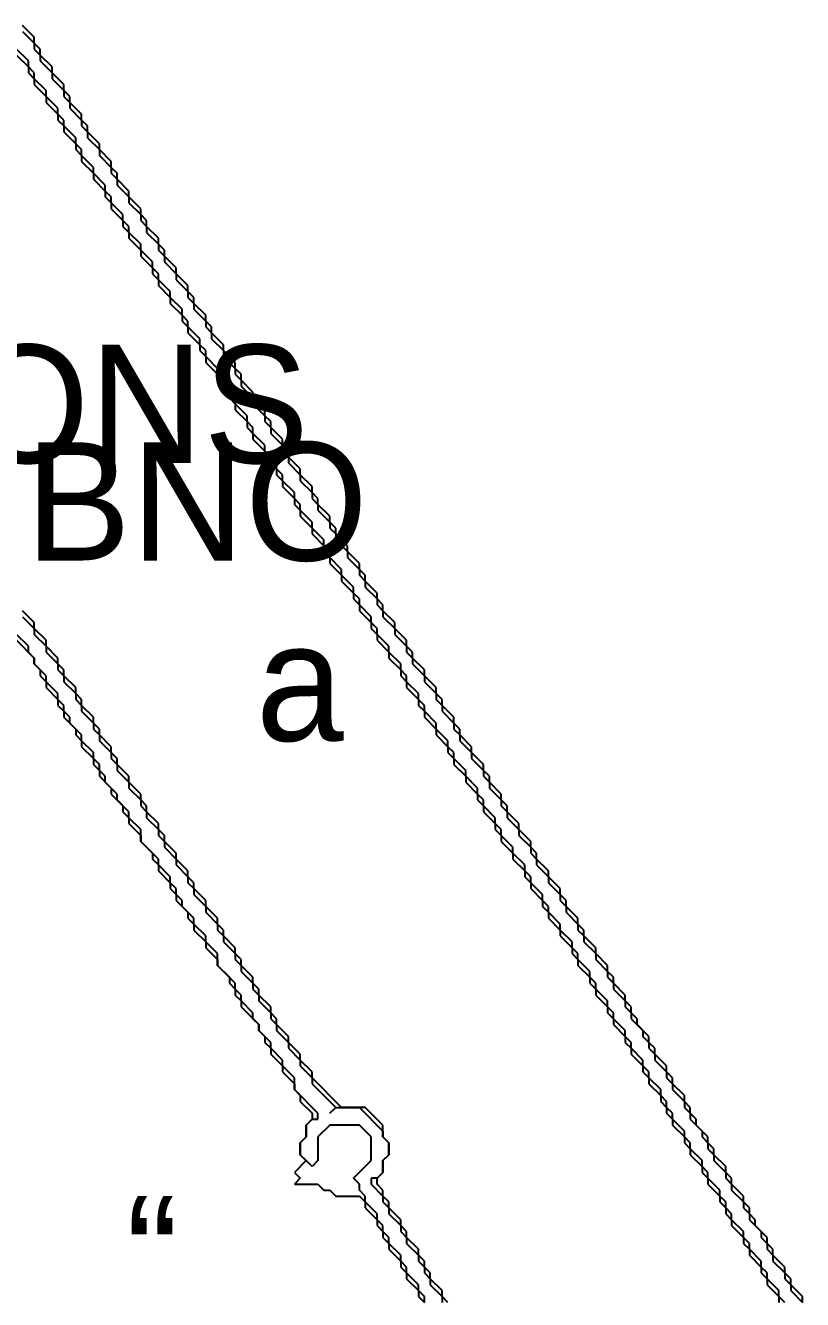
# Model space of a CAD drawing. Header units: metres. Extents: x 7 to 3931, y 6 to 2277.
# Drawn here: x 1727.5 to 1859, y 1526.5 to 1742 of the extents above; entities that cross this region are included whole.
import ezdxf

# ---------------------------------------------------------------- set-up
doc = ezdxf.new("R2010")
doc.units = ezdxf.units.M

msp = doc.modelspace()

# ---------------------------------------------------------------- linework, layer by layer
for p, q in [((1729, 1740), (1727, 1742)), ((1727, 1741), (1729, 1739)), ((1729, 1739), (1729, 1740)), ((1728, 1736), (1726, 1738)), ((1726, 1737), (1728, 1735)), ((1730, 1738), (1729, 1739)), ((1729, 1739), (1729, 1738)), ((1729, 1738), (1730, 1737)), ((1730, 1737), (1730, 1738)), ((1732, 1735), (1730, 1737)), ((1730, 1737), (1730, 1736)), ((1728, 1735), (1728, 1736)), ((1728, 1735), (1728, 1734)), ((1729, 1734), (1728, 1735)), ((1730, 1736), (1732, 1734)), ((1732, 1734), (1732, 1735)), ((1728, 1734), (1729, 1733)), ((1729, 1733), (1729, 1734)), ((1729, 1733), (1729, 1732)), ((1731, 1731), (1729, 1733)), ((1734, 1732), (1732, 1734)), ((1732, 1734), (1732, 1733)), ((1732, 1733), (1734, 1731)), ((1729, 1732), (1731, 1730)), ((1731, 1730), (1731, 1731)), ((1734, 1731), (1734, 1732)), ((1735, 1730), (1734, 1731)), ((1734, 1731), (1734, 1730)), ((1731, 1730), (1731, 1729)), ((1733, 1728), (1731, 1730)), ((1731, 1729), (1733, 1727)), ((1734, 1730), (1735, 1729)), ((1735, 1729), (1735, 1730)), ((1737, 1727), (1735, 1729)), ((1735, 1729), (1735, 1728)), ((1733, 1727), (1733, 1728)), ((1733, 1727), (1733, 1726)), ((1734, 1726), (1733, 1727)), ((1735, 1728), (1737, 1726)), ((1737, 1726), (1737, 1727)), ((1733, 1726), (1734, 1725)), ((1734, 1725), (1734, 1726)), ((1734, 1725), (1734, 1724)), ((1736, 1723), (1734, 1725)), ((1734, 1724), (1736, 1722)), ((1738, 1725), (1737, 1726)), ((1737, 1726), (1737, 1725)), ((1737, 1725), (1738, 1724)), ((1738, 1724), (1738, 1725)), ((1740, 1722), (1738, 1724)), ((1738, 1724), (1738, 1723)), ((1736, 1722), (1736, 1723)), ((1736, 1722), (1736, 1721)), ((1737, 1721), (1736, 1722)), ((1738, 1723), (1740, 1721)), ((1740, 1721), (1740, 1722)), ((1736, 1721), (1737, 1720)), ((1737, 1720), (1737, 1721)), ((1737, 1720), (1737, 1719)), ((1739, 1718), (1737, 1720)), ((1742, 1719), (1740, 1721)), ((1740, 1721), (1740, 1720)), ((1740, 1720), (1742, 1718)), ((1737, 1719), (1739, 1717)), ((1739, 1717), (1739, 1718)), ((1742, 1718), (1742, 1719)), ((1743, 1717), (1742, 1718)), ((1742, 1718), (1742, 1717)), ((1739, 1717), (1739, 1716)), ((1741, 1715), (1739, 1717)), ((1739, 1716), (1741, 1714)), ((1742, 1717), (1743, 1716)), ((1743, 1716), (1743, 1717)), ((1745, 1714), (1743, 1716)), ((1743, 1716), (1743, 1715)), ((1741, 1714), (1741, 1715)), ((1741, 1714), (1741, 1713)), ((1742, 1713), (1741, 1714)), ((1743, 1715), (1745, 1713)), ((1745, 1713), (1745, 1714)), ((1741, 1713), (1742, 1712)), ((1742, 1712), (1742, 1713)), ((1742, 1712), (1742, 1711)), ((1744, 1710), (1742, 1712)), ((1747, 1711), (1745, 1713)), ((1745, 1713), (1745, 1712)), ((1745, 1712), (1747, 1710)), ((1742, 1711), (1744, 1709)), ((1744, 1709), (1744, 1710)), ((1744, 1709), (1744, 1708)), ((1745, 1708), (1744, 1709)), ((1747, 1710), (1747, 1711)), ((1748, 1709), (1747, 1710)), ((1747, 1710), (1747, 1709)), ((1747, 1709), (1748, 1708)), ((1748, 1708), (1748, 1709)), ((1744, 1708), (1745, 1707)), ((1745, 1707), (1745, 1708)), ((1745, 1707), (1745, 1706)), ((1747, 1705), (1745, 1707)), ((1750, 1706), (1748, 1708)), ((1748, 1708), (1748, 1707)), ((1748, 1707), (1750, 1705)), ((1745, 1706), (1747, 1704)), ((1747, 1704), (1747, 1705)), ((1750, 1705), (1750, 1706)), ((1751, 1704), (1750, 1705)), ((1750, 1705), (1750, 1704)), ((1747, 1704), (1747, 1703)), ((1749, 1702), (1747, 1704)), ((1747, 1703), (1749, 1701)), ((1750, 1704), (1751, 1703)), ((1751, 1703), (1751, 1704)), ((1753, 1701), (1751, 1703)), ((1751, 1703), (1751, 1702)), ((1749, 1701), (1749, 1702)), ((1749, 1701), (1749, 1700)), ((1750, 1700), (1749, 1701)), ((1751, 1702), (1753, 1700)), ((1753, 1700), (1753, 1701)), ((1749, 1700), (1750, 1699)), ((1750, 1699), (1750, 1700)), ((1750, 1699), (1750, 1698)), ((1752, 1697), (1750, 1699)), ((1755, 1698), (1753, 1700)), ((1753, 1700), (1753, 1699)), ((1753, 1699), (1755, 1697)), ((1750, 1698), (1752, 1696)), ((1752, 1696), (1752, 1697)), ((1752, 1696), (1752, 1695)), ((1754, 1694), (1752, 1696)), ((1755, 1697), (1755, 1698)), ((1756, 1696), (1755, 1697)), ((1755, 1697), (1755, 1696)), ((1755, 1696), (1756, 1695)), ((1756, 1695), (1756, 1696)), ((1752, 1695), (1754, 1693)), ((1754, 1693), (1754, 1694)), ((1758, 1693), (1756, 1695)), ((1756, 1695), (1756, 1694)), ((1756, 1694), (1758, 1692)), ((1754, 1693), (1754, 1692)), ((1755, 1692), (1754, 1693)), ((1754, 1692), (1755, 1691)), ((1755, 1691), (1755, 1692)), ((1758, 1692), (1758, 1693)), ((1759, 1691), (1758, 1692)), ((1758, 1692), (1758, 1691)), ((1755, 1691), (1755, 1690)), ((1757, 1689), (1755, 1691)), ((1755, 1690), (1757, 1688)), ((1758, 1691), (1759, 1690)), ((1759, 1690), (1759, 1691)), ((1761, 1688), (1759, 1690)), ((1759, 1690), (1759, 1689)), ((1757, 1688), (1757, 1689)), ((1757, 1688), (1757, 1687)), ((1758, 1687), (1757, 1688)), ((1759, 1689), (1761, 1687)), ((1761, 1687), (1761, 1688)), ((1757, 1687), (1758, 1686)), ((1758, 1686), (1758, 1687)), ((1758, 1686), (1758, 1685)), ((1760, 1684), (1758, 1686)), ((1763, 1685), (1761, 1687)), ((1761, 1687), (1761, 1686)), ((1761, 1686), (1763, 1684)), ((1758, 1685), (1760, 1683)), ((1760, 1683), (1760, 1684)), ((1763, 1684), (1763, 1685)), ((1764, 1683), (1763, 1684)), ((1763, 1684), (1763, 1683)), ((1760, 1683), (1760, 1682)), ((1762, 1681), (1760, 1683)), ((1760, 1682), (1762, 1680)), ((1762, 1680), (1762, 1681)), ((1763, 1683), (1764, 1682)), ((1764, 1682), (1764, 1683)), ((1766, 1680), (1764, 1682)), ((1764, 1682), (1764, 1681)), ((1764, 1681), (1766, 1679)), ((1762, 1680), (1762, 1679)), ((1763, 1679), (1762, 1680)), ((1762, 1679), (1763, 1678)), ((1763, 1678), (1763, 1679)), ((1766, 1679), (1766, 1680)), ((1768, 1677), (1766, 1679)), ((1766, 1679), (1766, 1678)), ((1763, 1678), (1763, 1677)), ((1765, 1676), (1763, 1678)), ((1763, 1677), (1765, 1675)), ((1766, 1678), (1768, 1676)), ((1768, 1676), (1768, 1677)), ((1765, 1675), (1765, 1676)), ((1765, 1675), (1765, 1674)), ((1766, 1674), (1765, 1675)), ((1769, 1675), (1768, 1676)), ((1768, 1676), (1768, 1675)), ((1768, 1675), (1769, 1674)), ((1769, 1674), (1769, 1675)), ((1765, 1674), (1766, 1673)), ((1766, 1673), (1766, 1674)), ((1766, 1673), (1766, 1672)), ((1768, 1671), (1766, 1673)), ((1771, 1672), (1769, 1674)), ((1769, 1674), (1769, 1673)), ((1769, 1673), (1771, 1671)), ((1766, 1672), (1768, 1670)), ((1768, 1670), (1768, 1671)), ((1771, 1671), (1771, 1672)), ((1772, 1670), (1771, 1671)), ((1771, 1671), (1771, 1670)), ((1768, 1670), (1768, 1669)), ((1770, 1668), (1768, 1670)), ((1768, 1669), (1770, 1667)), ((1770, 1667), (1770, 1668)), ((1771, 1670), (1772, 1669)), ((1772, 1669), (1772, 1670)), ((1774, 1667), (1772, 1669)), ((1772, 1669), (1772, 1668)), ((1772, 1668), (1774, 1666)), ((1770, 1667), (1770, 1666)), ((1771, 1666), (1770, 1667)), ((1770, 1666), (1771, 1665)), ((1771, 1665), (1771, 1666)), ((1774, 1666), (1774, 1667)), ((1776, 1664), (1774, 1666)), ((1774, 1666), (1774, 1665)), ((1771, 1665), (1771, 1664)), ((1773, 1663), (1771, 1665)), ((1771, 1664), (1773, 1662)), ((1774, 1665), (1776, 1663)), ((1776, 1663), (1776, 1664)), ((1773, 1662), (1773, 1663)), ((1773, 1662), (1773, 1661)), ((1774, 1661), (1773, 1662)), ((1777, 1662), (1776, 1663)), ((1776, 1663), (1776, 1662)), ((1776, 1662), (1777, 1661)), ((1777, 1661), (1777, 1662)), ((1773, 1661), (1774, 1660)), ((1774, 1660), (1774, 1661)), ((1774, 1660), (1774, 1659)), ((1776, 1658), (1774, 1660)), ((1779, 1659), (1777, 1661)), ((1777, 1661), (1777, 1660)), ((1777, 1660), (1779, 1658)), ((1774, 1659), (1776, 1657)), ((1776, 1657), (1776, 1658)), ((1779, 1658), (1779, 1659)), ((1780, 1657), (1779, 1658)), ((1779, 1658), (1779, 1657)), ((1776, 1657), (1776, 1656)), ((1778, 1655), (1776, 1657)), ((1776, 1656), (1778, 1654)), ((1779, 1657), (1780, 1656)), ((1780, 1656), (1780, 1657)), ((1782, 1654), (1780, 1656)), ((1780, 1656), (1780, 1655)), ((1778, 1654), (1778, 1655)), ((1778, 1654), (1778, 1653)), ((1779, 1653), (1778, 1654)), ((1778, 1653), (1779, 1652)), ((1779, 1652), (1779, 1653)), ((1780, 1655), (1782, 1653)), ((1782, 1653), (1782, 1654)), ((1784, 1651), (1782, 1653)), ((1782, 1653), (1782, 1652)), ((1779, 1652), (1779, 1651)), ((1781, 1650), (1779, 1652)), ((1779, 1651), (1781, 1649)), ((1782, 1652), (1784, 1650)), ((1784, 1650), (1784, 1651)), ((1781, 1649), (1781, 1650)), ((1781, 1649), (1781, 1648)), ((1783, 1647), (1781, 1649)), ((1785, 1649), (1784, 1650)), ((1784, 1650), (1784, 1649)), ((1784, 1649), (1785, 1648)), ((1785, 1648), (1785, 1649)), ((1781, 1648), (1783, 1646)), ((1783, 1646), (1783, 1647)), ((1787, 1646), (1785, 1648)), ((1785, 1648), (1785, 1647)), ((1785, 1647), (1787, 1645)), ((1783, 1646), (1783, 1645)), ((1784, 1645), (1783, 1646)), ((1783, 1645), (1784, 1644)), ((1784, 1644), (1784, 1645)), ((1787, 1645), (1787, 1646)), ((1788, 1644), (1787, 1645)), ((1787, 1645), (1787, 1644)), ((1729, 1641), (1727, 1643)), ((1784, 1644), (1784, 1643)), ((1786, 1642), (1784, 1644)), ((1784, 1643), (1786, 1641)), ((1787, 1644), (1788, 1643)), ((1788, 1643), (1788, 1644)), ((1790, 1641), (1788, 1643)), ((1788, 1643), (1788, 1642)), ((1727, 1642), (1729, 1640)), ((1729, 1640), (1729, 1641)), ((1729, 1640), (1729, 1639)), ((1731, 1638), (1729, 1640)), ((1786, 1641), (1786, 1642)), ((1786, 1641), (1786, 1640)), ((1787, 1640), (1786, 1641)), ((1786, 1640), (1787, 1639)), ((1787, 1639), (1787, 1640)), ((1788, 1642), (1790, 1640)), ((1790, 1640), (1790, 1641)), ((1792, 1638), (1790, 1640)), ((1790, 1640), (1790, 1639)), ((1728, 1637), (1726, 1639)), ((1726, 1638), (1729, 1635)), ((1729, 1639), (1731, 1637)), ((1731, 1637), (1731, 1638)), ((1787, 1639), (1787, 1638)), ((1789, 1637), (1787, 1639)), ((1787, 1638), (1789, 1636)), ((1790, 1639), (1792, 1637)), ((1792, 1637), (1792, 1638)), ((1728, 1636), (1728, 1637)), ((1729, 1635), (1728, 1636)), ((1731, 1637), (1731, 1636)), ((1733, 1635), (1731, 1637)), ((1731, 1636), (1733, 1634)), ((1789, 1636), (1789, 1637)), ((1789, 1636), (1789, 1635)), ((1791, 1634), (1789, 1636)), ((1793, 1636), (1792, 1637)), ((1792, 1637), (1792, 1636)), ((1792, 1636), (1793, 1635)), ((1793, 1635), (1793, 1636)), ((1729, 1634), (1729, 1635)), ((1729, 1635), (1729, 1634)), ((1731, 1632), (1729, 1634)), ((1729, 1634), (1730, 1633)), ((1733, 1634), (1733, 1635)), ((1733, 1634), (1733, 1633)), ((1734, 1633), (1733, 1634)), ((1789, 1635), (1791, 1633)), ((1791, 1633), (1791, 1634)), ((1795, 1633), (1793, 1635)), ((1793, 1635), (1793, 1634)), ((1793, 1634), (1795, 1632)), ((1730, 1633), (1730, 1632)), ((1730, 1632), (1731, 1631)), ((1731, 1631), (1731, 1632)), ((1733, 1633), (1734, 1632)), ((1734, 1632), (1734, 1633)), ((1734, 1632), (1734, 1631)), ((1736, 1630), (1734, 1632)), ((1791, 1633), (1791, 1632)), ((1792, 1632), (1791, 1633)), ((1791, 1632), (1792, 1631)), ((1792, 1631), (1792, 1632)), ((1795, 1632), (1795, 1633)), ((1797, 1630), (1795, 1632)), ((1795, 1632), (1795, 1631)), ((1733, 1629), (1731, 1631)), ((1731, 1631), (1731, 1630)), ((1731, 1630), (1733, 1628)), ((1734, 1631), (1736, 1629)), ((1736, 1629), (1736, 1630)), ((1792, 1631), (1792, 1630)), ((1794, 1629), (1792, 1631)), ((1792, 1630), (1794, 1628)), ((1795, 1631), (1797, 1629)), ((1797, 1629), (1797, 1630)), ((1733, 1628), (1733, 1629)), ((1734, 1627), (1733, 1628)), ((1733, 1628), (1733, 1627)), ((1736, 1629), (1736, 1628)), ((1737, 1628), (1736, 1629)), ((1736, 1628), (1737, 1627)), ((1737, 1627), (1737, 1628)), ((1794, 1628), (1794, 1629)), ((1794, 1628), (1794, 1627)), ((1795, 1627), (1794, 1628)), ((1798, 1628), (1797, 1629)), ((1797, 1629), (1797, 1628)), ((1797, 1628), (1798, 1627)), ((1798, 1627), (1798, 1628)), ((1733, 1627), (1734, 1626)), ((1734, 1626), (1734, 1627)), ((1735, 1625), (1734, 1626)), ((1734, 1626), (1734, 1625)), ((1734, 1625), (1736, 1623)), ((1735, 1624), (1735, 1625)), ((1737, 1627), (1737, 1626)), ((1739, 1625), (1737, 1627)), ((1737, 1626), (1739, 1624)), ((1739, 1624), (1739, 1625)), ((1794, 1627), (1795, 1626)), ((1795, 1626), (1795, 1627)), ((1795, 1626), (1795, 1625)), ((1797, 1624), (1795, 1626)), ((1795, 1625), (1797, 1623)), ((1800, 1625), (1798, 1627)), ((1798, 1627), (1798, 1626)), ((1798, 1626), (1800, 1624)), ((1800, 1624), (1800, 1625)), ((1737, 1622), (1735, 1624)), ((1736, 1623), (1736, 1622)), ((1739, 1624), (1739, 1623)), ((1740, 1623), (1739, 1624)), ((1739, 1623), (1740, 1622)), ((1740, 1622), (1740, 1623)), ((1797, 1623), (1797, 1624)), ((1797, 1623), (1797, 1622)), ((1799, 1621), (1797, 1623)), ((1801, 1623), (1800, 1624)), ((1800, 1624), (1800, 1623)), ((1800, 1623), (1801, 1622)), ((1801, 1622), (1801, 1623)), ((1736, 1622), (1737, 1621)), ((1737, 1621), (1737, 1622)), ((1739, 1619), (1737, 1621)), ((1737, 1621), (1737, 1620)), ((1740, 1622), (1740, 1621)), ((1742, 1620), (1740, 1622)), ((1740, 1621), (1742, 1619)), ((1797, 1622), (1799, 1620)), ((1799, 1620), (1799, 1621)), ((1803, 1620), (1801, 1622)), ((1801, 1622), (1801, 1621)), ((1801, 1621), (1803, 1619)), ((1737, 1620), (1739, 1618)), ((1739, 1618), (1739, 1619)), ((1742, 1619), (1742, 1620)), ((1742, 1619), (1742, 1618)), ((1743, 1618), (1742, 1619)), ((1799, 1620), (1799, 1619)), ((1800, 1619), (1799, 1620)), ((1799, 1619), (1800, 1618)), ((1800, 1618), (1800, 1619)), ((1803, 1619), (1803, 1620)), ((1805, 1617), (1803, 1619)), ((1803, 1619), (1803, 1618)), ((1740, 1617), (1739, 1618)), ((1739, 1618), (1739, 1617)), ((1739, 1617), (1740, 1616)), ((1740, 1616), (1740, 1617)), ((1742, 1618), (1743, 1617)), ((1743, 1617), (1743, 1618)), ((1743, 1617), (1743, 1616)), ((1745, 1615), (1743, 1617)), ((1800, 1618), (1800, 1617)), ((1802, 1616), (1800, 1618)), ((1800, 1617), (1802, 1615)), ((1803, 1618), (1805, 1616)), ((1805, 1616), (1805, 1617)), ((1741, 1615), (1740, 1616)), ((1740, 1616), (1740, 1615)), ((1740, 1615), (1742, 1613)), ((1741, 1614), (1741, 1615)), ((1743, 1616), (1745, 1614)), ((1745, 1614), (1745, 1615)), ((1802, 1615), (1802, 1616)), ((1802, 1615), (1802, 1614)), ((1804, 1613), (1802, 1615)), ((1806, 1615), (1805, 1616)), ((1805, 1616), (1805, 1615)), ((1805, 1615), (1806, 1614)), ((1806, 1614), (1806, 1615)), ((1743, 1612), (1741, 1614)), ((1742, 1613), (1742, 1612)), ((1742, 1612), (1744, 1610)), ((1743, 1611), (1743, 1612)), ((1745, 1614), (1745, 1613)), ((1747, 1612), (1745, 1614)), ((1745, 1613), (1747, 1611)), ((1747, 1611), (1747, 1612)), ((1802, 1614), (1804, 1612)), ((1804, 1612), (1804, 1613)), ((1804, 1612), (1804, 1611)), ((1805, 1611), (1804, 1612)), ((1808, 1612), (1806, 1614)), ((1806, 1614), (1806, 1613)), ((1806, 1613), (1808, 1611)), ((1808, 1611), (1808, 1612)), ((1745, 1609), (1743, 1611)), ((1744, 1610), (1744, 1609)), ((1747, 1611), (1747, 1610)), ((1748, 1610), (1747, 1611)), ((1747, 1610), (1748, 1609)), ((1748, 1609), (1748, 1610)), ((1804, 1611), (1805, 1610)), ((1805, 1610), (1805, 1611)), ((1805, 1610), (1805, 1609)), ((1807, 1608), (1805, 1610)), ((1809, 1610), (1808, 1611)), ((1808, 1611), (1808, 1610)), ((1808, 1610), (1809, 1609)), ((1809, 1609), (1809, 1610)), ((1744, 1609), (1745, 1608)), ((1745, 1608), (1745, 1609)), ((1747, 1606), (1745, 1608)), ((1745, 1608), (1745, 1607)), ((1748, 1609), (1748, 1608)), ((1750, 1607), (1748, 1609)), ((1748, 1608), (1750, 1606)), ((1805, 1609), (1807, 1607)), ((1807, 1607), (1807, 1608)), ((1811, 1607), (1809, 1609)), ((1809, 1609), (1809, 1608)), ((1809, 1608), (1811, 1606)), ((1745, 1607), (1747, 1605)), ((1747, 1604), (1747, 1606)), ((1750, 1606), (1750, 1607)), ((1750, 1606), (1750, 1605)), ((1751, 1605), (1750, 1606)), ((1807, 1607), (1807, 1606)), ((1808, 1606), (1807, 1607)), ((1807, 1606), (1808, 1605)), ((1808, 1605), (1808, 1606)), ((1811, 1606), (1811, 1607)), ((1813, 1604), (1811, 1606)), ((1811, 1606), (1811, 1605)), ((1747, 1605), (1747, 1604)), ((1750, 1601), (1747, 1604)), ((1747, 1604), (1749, 1602)), ((1750, 1605), (1751, 1604)), ((1751, 1604), (1751, 1605)), ((1751, 1604), (1751, 1603)), ((1753, 1602), (1751, 1604)), ((1808, 1605), (1808, 1604)), ((1810, 1603), (1808, 1605)), ((1808, 1604), (1810, 1602)), ((1811, 1605), (1813, 1603)), ((1813, 1603), (1813, 1604)), ((1749, 1602), (1749, 1601)), ((1751, 1603), (1753, 1601)), ((1753, 1601), (1753, 1602)), ((1810, 1602), (1810, 1603)), ((1810, 1602), (1810, 1601)), ((1812, 1600), (1810, 1602)), ((1814, 1602), (1813, 1603)), ((1813, 1603), (1813, 1602)), ((1813, 1602), (1814, 1601)), ((1814, 1601), (1814, 1602)), ((1749, 1601), (1750, 1600)), ((1750, 1600), (1750, 1601)), ((1752, 1598), (1750, 1600)), ((1750, 1600), (1750, 1599)), ((1753, 1601), (1753, 1600)), ((1755, 1599), (1753, 1601)), ((1753, 1600), (1755, 1598)), ((1810, 1601), (1812, 1599)), ((1812, 1599), (1812, 1600)), ((1816, 1599), (1814, 1601)), ((1814, 1601), (1814, 1600)), ((1814, 1600), (1816, 1598)), ((1750, 1599), (1752, 1597)), ((1752, 1597), (1752, 1598)), ((1753, 1596), (1752, 1597)), ((1752, 1597), (1752, 1596)), ((1755, 1598), (1755, 1599)), ((1755, 1598), (1755, 1597)), ((1756, 1597), (1755, 1598)), ((1755, 1597), (1756, 1596)), ((1756, 1596), (1756, 1597)), ((1812, 1599), (1812, 1598)), ((1813, 1598), (1812, 1599)), ((1812, 1598), (1813, 1597)), ((1813, 1597), (1813, 1598)), ((1813, 1597), (1813, 1596)), ((1815, 1595), (1813, 1597)), ((1816, 1598), (1816, 1599)), ((1818, 1596), (1816, 1598)), ((1816, 1598), (1816, 1597)), ((1816, 1597), (1818, 1595)), ((1752, 1596), (1753, 1595)), ((1753, 1595), (1753, 1596)), ((1754, 1594), (1753, 1595)), ((1753, 1595), (1753, 1594)), ((1756, 1596), (1756, 1595)), ((1758, 1594), (1756, 1596)), ((1756, 1595), (1758, 1593)), ((1813, 1596), (1815, 1594)), ((1815, 1594), (1815, 1595)), ((1818, 1595), (1818, 1596)), ((1819, 1594), (1818, 1595)), ((1818, 1595), (1818, 1594)), ((1753, 1594), (1755, 1592)), ((1754, 1593), (1754, 1594)), ((1756, 1591), (1754, 1593)), ((1758, 1593), (1758, 1594)), ((1758, 1593), (1758, 1592)), ((1760, 1591), (1758, 1593)), ((1815, 1594), (1815, 1593)), ((1816, 1593), (1815, 1594)), ((1815, 1593), (1816, 1592)), ((1816, 1592), (1816, 1593)), ((1818, 1594), (1819, 1593)), ((1819, 1593), (1819, 1594)), ((1821, 1591), (1819, 1593)), ((1819, 1593), (1819, 1592)), ((1755, 1592), (1755, 1591)), ((1755, 1591), (1756, 1590)), ((1756, 1590), (1756, 1591)), ((1758, 1592), (1760, 1590)), ((1760, 1590), (1760, 1591)), ((1816, 1592), (1816, 1591)), ((1818, 1590), (1816, 1592)), ((1816, 1591), (1818, 1589)), ((1819, 1592), (1821, 1590)), ((1821, 1590), (1821, 1591)), ((1758, 1588), (1756, 1590)), ((1756, 1590), (1756, 1589)), ((1756, 1589), (1758, 1587)), ((1760, 1590), (1760, 1589)), ((1761, 1589), (1760, 1590)), ((1760, 1589), (1761, 1588)), ((1761, 1588), (1761, 1589)), ((1818, 1589), (1818, 1590)), ((1818, 1589), (1818, 1588)), ((1820, 1587), (1818, 1589)), ((1822, 1589), (1821, 1590)), ((1821, 1590), (1821, 1589)), ((1821, 1589), (1822, 1588)), ((1822, 1588), (1822, 1589)), ((1758, 1587), (1758, 1588)), ((1760, 1585), (1758, 1587)), ((1758, 1587), (1758, 1586)), ((1761, 1588), (1761, 1587)), ((1763, 1586), (1761, 1588)), ((1761, 1587), (1763, 1585)), ((1818, 1588), (1820, 1586)), ((1820, 1586), (1820, 1587)), ((1824, 1586), (1822, 1588)), ((1822, 1588), (1822, 1587)), ((1822, 1587), (1824, 1585)), ((1758, 1586), (1760, 1584)), ((1760, 1583), (1760, 1585)), ((1760, 1584), (1760, 1583)), ((1763, 1585), (1763, 1586)), ((1763, 1585), (1763, 1584)), ((1764, 1584), (1763, 1585)), ((1763, 1584), (1764, 1583)), ((1764, 1583), (1764, 1584)), ((1820, 1586), (1820, 1585)), ((1821, 1585), (1820, 1586)), ((1820, 1585), (1821, 1584)), ((1821, 1584), (1821, 1585)), ((1821, 1584), (1821, 1583)), ((1823, 1582), (1821, 1584)), ((1824, 1585), (1824, 1586)), ((1826, 1583), (1824, 1585)), ((1824, 1585), (1824, 1584)), ((1824, 1584), (1826, 1582)), ((1763, 1580), (1760, 1583)), ((1760, 1583), (1762, 1581)), ((1764, 1583), (1764, 1582)), ((1766, 1581), (1764, 1583)), ((1764, 1582), (1766, 1580)), ((1821, 1583), (1823, 1581)), ((1823, 1581), (1823, 1582)), ((1826, 1582), (1826, 1583)), ((1827, 1581), (1826, 1582)), ((1826, 1582), (1826, 1581)), ((1762, 1581), (1762, 1580)), ((1762, 1580), (1763, 1579)), ((1763, 1579), (1763, 1580)), ((1766, 1580), (1766, 1581)), ((1766, 1580), (1766, 1579)), ((1767, 1579), (1766, 1580)), ((1823, 1581), (1823, 1580)), ((1824, 1580), (1823, 1581)), ((1823, 1580), (1824, 1579)), ((1824, 1579), (1824, 1580)), ((1826, 1581), (1827, 1580)), ((1827, 1580), (1827, 1581)), ((1829, 1578), (1827, 1580)), ((1827, 1580), (1827, 1579)), ((1764, 1578), (1763, 1579)), ((1763, 1579), (1763, 1578)), ((1763, 1578), (1764, 1577)), ((1764, 1577), (1764, 1578)), ((1766, 1579), (1767, 1578)), ((1767, 1578), (1767, 1579)), ((1767, 1578), (1767, 1577)), ((1769, 1576), (1767, 1578)), ((1824, 1579), (1824, 1578)), ((1826, 1577), (1824, 1579)), ((1824, 1578), (1826, 1576)), ((1827, 1579), (1829, 1577)), ((1829, 1577), (1829, 1578)), ((1766, 1575), (1764, 1577)), ((1764, 1577), (1764, 1576)), ((1764, 1576), (1767, 1573)), ((1767, 1577), (1769, 1575)), ((1769, 1575), (1769, 1576)), ((1826, 1576), (1826, 1577)), ((1826, 1576), (1826, 1575)), ((1827, 1575), (1826, 1576)), ((1830, 1576), (1829, 1577)), ((1829, 1577), (1829, 1576)), ((1829, 1576), (1830, 1575)), ((1830, 1575), (1830, 1576)), ((1766, 1574), (1766, 1575)), ((1767, 1573), (1766, 1574)), ((1769, 1575), (1769, 1574)), ((1770, 1574), (1769, 1575)), ((1769, 1574), (1770, 1573)), ((1770, 1573), (1770, 1574)), ((1826, 1575), (1827, 1574)), ((1827, 1574), (1827, 1575)), ((1827, 1574), (1827, 1573)), ((1829, 1572), (1827, 1574)), ((1831, 1574), (1830, 1575)), ((1830, 1575), (1830, 1574)), ((1830, 1574), (1832, 1572)), ((1831, 1573), (1831, 1574)), ((1767, 1572), (1767, 1573)), ((1767, 1573), (1767, 1572)), ((1769, 1570), (1767, 1572)), ((1767, 1572), (1768, 1571)), ((1768, 1571), (1768, 1570)), ((1770, 1573), (1770, 1572)), ((1772, 1571), (1770, 1573)), ((1770, 1572), (1772, 1570)), ((1772, 1570), (1772, 1571)), ((1827, 1573), (1829, 1571)), ((1829, 1571), (1829, 1572)), ((1829, 1571), (1829, 1570)), ((1830, 1570), (1829, 1571)), ((1833, 1571), (1831, 1573)), ((1832, 1572), (1832, 1571)), ((1832, 1571), (1833, 1570)), ((1833, 1570), (1833, 1571)), ((1768, 1570), (1769, 1569)), ((1769, 1569), (1769, 1570)), ((1771, 1567), (1769, 1569)), ((1769, 1569), (1769, 1568)), ((1772, 1570), (1772, 1569)), ((1774, 1568), (1772, 1570)), ((1772, 1569), (1774, 1567)), ((1829, 1570), (1830, 1569)), ((1830, 1569), (1830, 1570)), ((1830, 1569), (1830, 1568)), ((1832, 1567), (1830, 1569)), ((1834, 1569), (1833, 1570)), ((1833, 1570), (1833, 1569)), ((1833, 1569), (1834, 1568)), ((1834, 1568), (1834, 1569)), ((1769, 1568), (1771, 1566)), ((1771, 1566), (1771, 1567)), ((1774, 1567), (1774, 1568)), ((1774, 1567), (1774, 1566)), ((1776, 1565), (1774, 1567)), ((1830, 1568), (1832, 1566)), ((1832, 1566), (1832, 1567)), ((1836, 1566), (1834, 1568)), ((1834, 1568), (1834, 1567)), ((1834, 1567), (1836, 1565)), ((1773, 1564), (1771, 1566)), ((1771, 1566), (1771, 1565)), ((1771, 1565), (1773, 1563)), ((1774, 1566), (1776, 1564)), ((1776, 1564), (1776, 1565)), ((1832, 1566), (1832, 1565)), ((1833, 1565), (1832, 1566)), ((1832, 1565), (1833, 1564)), ((1833, 1564), (1833, 1565)), ((1836, 1565), (1836, 1566)), ((1837, 1564), (1836, 1565)), ((1836, 1565), (1836, 1564)), ((1773, 1562), (1773, 1564)), ((1773, 1563), (1773, 1562)), ((1776, 1564), (1776, 1563)), ((1781, 1559), (1776, 1564)), ((1776, 1563), (1780, 1559)), ((1833, 1564), (1833, 1563)), ((1835, 1562), (1833, 1564)), ((1833, 1563), (1835, 1561)), ((1836, 1564), (1837, 1563)), ((1837, 1563), (1837, 1564)), ((1839, 1561), (1837, 1563)), ((1837, 1563), (1837, 1562)), ((1777, 1558), (1773, 1562)), ((1773, 1562), (1774, 1561)), ((1774, 1561), (1774, 1560)), ((1835, 1561), (1835, 1562)), ((1835, 1561), (1835, 1560)), ((1836, 1560), (1835, 1561)), ((1837, 1562), (1839, 1560)), ((1839, 1560), (1839, 1561)), ((1774, 1560), (1776, 1558)), ((1780, 1559), (1779, 1558)), ((1779, 1558), (1780, 1559)), ((1780, 1559), (1784, 1559)), ((1785, 1559), (1781, 1559)), ((1784, 1559), (1788, 1555)), ((1788, 1556), (1785, 1559)), ((1835, 1560), (1836, 1559)), ((1836, 1559), (1836, 1560)), ((1836, 1559), (1836, 1558)), ((1837, 1558), (1836, 1559)), ((1840, 1559), (1839, 1560)), ((1839, 1560), (1839, 1559)), ((1839, 1559), (1840, 1558)), ((1840, 1558), (1840, 1559)), ((1775, 1556), (1776, 1557)), ((1776, 1557), (1775, 1556)), ((1775, 1554), (1775, 1556)), ((1775, 1556), (1775, 1554)), ((1776, 1558), (1776, 1557)), ((1776, 1557), (1777, 1557)), ((1777, 1557), (1777, 1558)), ((1779, 1556), (1777, 1554)), ((1784, 1556), (1779, 1556)), ((1786, 1554), (1784, 1556)), ((1788, 1554), (1788, 1556)), ((1836, 1558), (1837, 1557)), ((1837, 1557), (1837, 1558)), ((1837, 1557), (1837, 1556)), ((1839, 1555), (1837, 1557)), ((1837, 1556), (1839, 1554)), ((1841, 1557), (1840, 1558)), ((1840, 1558), (1840, 1557)), ((1840, 1557), (1842, 1555)), ((1841, 1556), (1841, 1557)), ((1843, 1554), (1841, 1556)), ((1774, 1553), (1775, 1554)), ((1775, 1554), (1774, 1553)), ((1777, 1554), (1777, 1550)), ((1786, 1550), (1786, 1554)), ((1788, 1555), (1788, 1554)), ((1788, 1554), (1789, 1553)), ((1789, 1553), (1788, 1554)), ((1839, 1554), (1839, 1555)), ((1839, 1554), (1839, 1553)), ((1840, 1553), (1839, 1554)), ((1842, 1555), (1842, 1554)), ((1842, 1554), (1843, 1553)), ((1843, 1553), (1843, 1554)), ((1774, 1551), (1774, 1553)), ((1774, 1553), (1774, 1551)), ((1789, 1553), (1789, 1551)), ((1789, 1551), (1789, 1553)), ((1839, 1553), (1840, 1552)), ((1840, 1552), (1840, 1553)), ((1840, 1552), (1840, 1551)), ((1842, 1550), (1840, 1552)), ((1844, 1552), (1843, 1553)), ((1843, 1553), (1843, 1552)), ((1843, 1552), (1844, 1551)), ((1844, 1551), (1844, 1552)), ((1775, 1550), (1773, 1548)), ((1776, 1549), (1774, 1551)), ((1774, 1551), (1775, 1550)), ((1777, 1550), (1776, 1549)), ((1783, 1547), (1786, 1550)), ((1789, 1551), (1788, 1550)), ((1788, 1550), (1789, 1551)), ((1788, 1550), (1788, 1548)), ((1788, 1548), (1788, 1550)), ((1840, 1551), (1842, 1549)), ((1842, 1549), (1842, 1550)), ((1846, 1549), (1844, 1551)), ((1844, 1551), (1844, 1550)), ((1844, 1550), (1846, 1548)), ((1773, 1548), (1774, 1547)), ((1788, 1548), (1787, 1547)), ((1787, 1547), (1788, 1548)), ((1842, 1549), (1842, 1548)), ((1843, 1548), (1842, 1549)), ((1842, 1548), (1843, 1547)), ((1843, 1547), (1843, 1548)), ((1846, 1548), (1846, 1549)), ((1847, 1547), (1846, 1548)), ((1846, 1548), (1846, 1547)), ((1774, 1547), (1773, 1546)), ((1773, 1546), (1777, 1546)), ((1777, 1546), (1778, 1545)), ((1784, 1546), (1783, 1547)), ((1784, 1545), (1784, 1546)), ((1787, 1547), (1786, 1547)), ((1786, 1547), (1786, 1546)), ((1786, 1546), (1788, 1544)), ((1787, 1546), (1787, 1547)), ((1788, 1545), (1787, 1546)), ((1843, 1547), (1843, 1546)), ((1845, 1545), (1843, 1547)), ((1843, 1546), (1845, 1544)), ((1846, 1547), (1847, 1546)), ((1847, 1546), (1847, 1547)), ((1849, 1544), (1847, 1546)), ((1847, 1546), (1847, 1545)), ((1778, 1545), (1779, 1545)), ((1779, 1545), (1780, 1544)), ((1780, 1544), (1784, 1544)), ((1785, 1544), (1784, 1545)), ((1784, 1544), (1785, 1543)), ((1785, 1543), (1785, 1544)), ((1787, 1541), (1785, 1543)), ((1785, 1543), (1785, 1542)), ((1788, 1544), (1788, 1545)), ((1788, 1544), (1788, 1543)), ((1789, 1543), (1788, 1544)), ((1788, 1543), (1789, 1542)), ((1789, 1542), (1789, 1543)), ((1845, 1544), (1845, 1545)), ((1845, 1544), (1845, 1543)), ((1846, 1543), (1845, 1544)), ((1845, 1543), (1846, 1542)), ((1846, 1542), (1846, 1543)), ((1847, 1545), (1849, 1543)), ((1849, 1543), (1849, 1544)), ((1850, 1542), (1849, 1543)), ((1849, 1543), (1849, 1542)), ((1785, 1542), (1787, 1540)), ((1787, 1540), (1787, 1541)), ((1789, 1542), (1789, 1541)), ((1791, 1540), (1789, 1542)), ((1789, 1541), (1791, 1539)), ((1846, 1542), (1846, 1541)), ((1847, 1541), (1846, 1542)), ((1846, 1541), (1847, 1540)), ((1847, 1540), (1847, 1541)), ((1849, 1542), (1850, 1541)), ((1850, 1541), (1850, 1542)), ((1851, 1540), (1850, 1541)), ((1850, 1541), (1850, 1540)), ((1788, 1539), (1787, 1540)), ((1787, 1540), (1787, 1539)), ((1787, 1539), (1788, 1538)), ((1788, 1538), (1788, 1539)), ((1791, 1539), (1791, 1540)), ((1791, 1539), (1791, 1538)), ((1792, 1538), (1791, 1539)), ((1847, 1540), (1847, 1539)), ((1849, 1538), (1847, 1540)), ((1847, 1539), (1849, 1537)), ((1850, 1540), (1852, 1538)), ((1851, 1539), (1851, 1540)), ((1853, 1537), (1851, 1539)), ((1789, 1537), (1788, 1538)), ((1788, 1538), (1788, 1537)), ((1788, 1537), (1789, 1536)), ((1789, 1536), (1789, 1537)), ((1791, 1538), (1792, 1537)), ((1792, 1537), (1792, 1538)), ((1792, 1537), (1792, 1536)), ((1794, 1535), (1792, 1537)), ((1849, 1537), (1849, 1538)), ((1849, 1537), (1849, 1536)), ((1850, 1536), (1849, 1537)), ((1852, 1538), (1852, 1537)), ((1852, 1537), (1853, 1536)), ((1853, 1536), (1853, 1537)), ((1791, 1534), (1789, 1536)), ((1789, 1536), (1789, 1535)), ((1789, 1535), (1791, 1533)), ((1792, 1536), (1794, 1534)), ((1794, 1534), (1794, 1535)), ((1849, 1536), (1850, 1535)), ((1850, 1535), (1850, 1536)), ((1850, 1535), (1850, 1534)), ((1852, 1533), (1850, 1535)), ((1854, 1535), (1853, 1536)), ((1853, 1536), (1853, 1535)), ((1853, 1535), (1854, 1534)), ((1854, 1534), (1854, 1535)), ((1791, 1533), (1791, 1534)), ((1792, 1532), (1791, 1533)), ((1791, 1533), (1791, 1532)), ((1794, 1534), (1794, 1533)), ((1795, 1533), (1794, 1534)), ((1794, 1533), (1795, 1532)), ((1795, 1532), (1795, 1533)), ((1850, 1534), (1852, 1532)), ((1852, 1532), (1852, 1533)), ((1856, 1532), (1854, 1534)), ((1854, 1534), (1854, 1533)), ((1854, 1533), (1856, 1531)), ((1791, 1532), (1792, 1531)), ((1792, 1531), (1792, 1532)), ((1794, 1529), (1792, 1531)), ((1792, 1531), (1792, 1530)), ((1795, 1532), (1795, 1531)), ((1796, 1531), (1795, 1532)), ((1795, 1531), (1796, 1530)), ((1796, 1530), (1796, 1531)), ((1852, 1532), (1852, 1531)), ((1853, 1531), (1852, 1532)), ((1852, 1531), (1853, 1530)), ((1853, 1530), (1853, 1531)), ((1856, 1531), (1856, 1532)), ((1857, 1530), (1856, 1531)), ((1856, 1531), (1856, 1530)), ((1792, 1530), (1794, 1528)), ((1794, 1528), (1794, 1529)), ((1795, 1527), (1794, 1528)), ((1794, 1528), (1794, 1527)), ((1796, 1530), (1796, 1529)), ((1798, 1528), (1796, 1530)), ((1796, 1529), (1798, 1527)), ((1798, 1527), (1798, 1528)), ((1853, 1530), (1853, 1529)), ((1855, 1528), (1853, 1530)), ((1853, 1529), (1855, 1527)), ((1855, 1527), (1855, 1528)), ((1856, 1530), (1857, 1529)), ((1857, 1529), (1857, 1530)), ((1859, 1527), (1857, 1529)), ((1857, 1529), (1857, 1528)), ((1857, 1528), (1859, 1526)), ((1794, 1527), (1795, 1526)), ((1795, 1526), (1795, 1527)), ((1798, 1527), (1798, 1526)), ((1799, 1526), (1798, 1527)), ((1855, 1527), (1855, 1526)), ((1856, 1526), (1855, 1527)), ((1859, 1526), (1859, 1527))]:
    msp.add_line(p, q)

# ---------------------------------------------------------------- texts
for s, p in [('ONS', (1717.5, 1668)), ('BNO', (1727.5, 1651.5)), ('a', (1766.5, 1621)), ('“', (1744.5, 1524))]:
    msp.add_text(s, height=20).set_placement(p)

doc.saveas('drawing.dxf')
